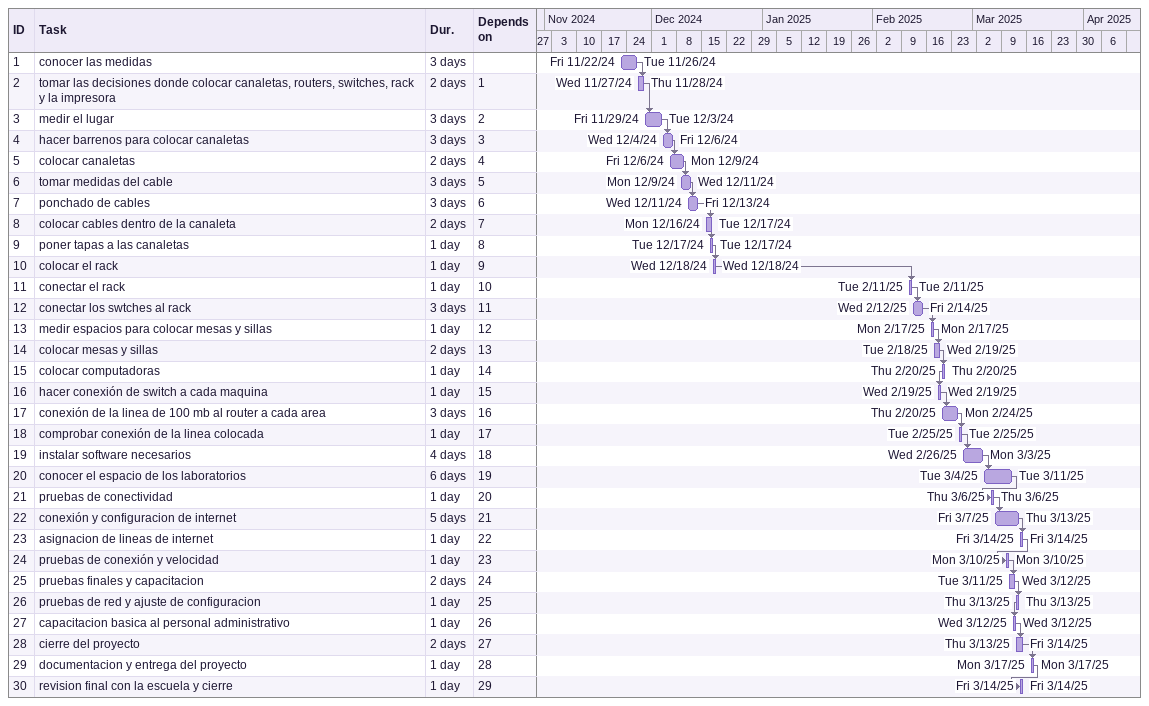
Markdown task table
| ID | Task | Duration | Start | Finish | Predecessors |
|---|---|---|---|---|---|
| 1 | conocer las medidas | 3d | 2024-11-22 | 2024-11-26 |  |
| 2 | tomar las decisiones donde colocar canaletas, routers, switches, rack y la impresora | 2d | 2024-11-27 | 2024-11-28 | 1 |
| 3 | medir el lugar | 3d | 2024-11-29 | 2024-12-03 | 2 |
| 4 | hacer barrenos para colocar canaletas | 3d | 2024-12-04 | 2024-12-06 | 3 |
| 5 | colocar canaletas | 2d | 2024-12-06 | 2024-12-09 | 4 |
| 6 | tomar medidas del cable | 3d | 2024-12-09 | 2024-12-11 | 5 |
| 7 | ponchado de cables | 3d | 2024-12-11 | 2024-12-13 | 6 |
| 8 | colocar cables dentro de la canaleta | 2d | 2024-12-16 | 2024-12-17 | 7 |
| 9 | poner tapas a las canaletas | 1d | 2024-12-17 | 2024-12-17 | 8 |
| 10 | colocar el rack | 1d | 2024-12-18 | 2024-12-18 | 9 |
| 11 | conectar el rack | 1d | 2025-02-11 | 2025-02-11 | 10 |
| 12 | conectar los swtches al rack | 3d | 2025-02-12 | 2025-02-14 | 11 |
| 13 | medir espacios para colocar mesas y sillas | 1d | 2025-02-17 | 2025-02-17 | 12 |
| 14 | colocar mesas y sillas | 2d | 2025-02-18 | 2025-02-19 | 13 |
| 15 | colocar computadoras | 1d | 2025-02-20 | 2025-02-20 | 14 |
| 16 | hacer conexión de switch a cada maquina | 1d | 2025-02-19 | 2025-02-19 | 15 |
| 17 | conexión de la linea de 100 mb al router a cada area | 3d | 2025-02-20 | 2025-02-24 | 16 |
| 18 | comprobar conexión de la linea colocada | 1d | 2025-02-25 | 2025-02-25 | 17 |
| 19 | instalar software necesarios | 4d | 2025-02-26 | 2025-03-03 | 18 |
| 20 | conocer el espacio de los laboratorios | 6d | 2025-03-04 | 2025-03-11 | 19 |
| 21 | pruebas de conectividad | 1d | 2025-03-06 | 2025-03-06 | 20 |
| 22 | conexión y configuracion de internet | 5d | 2025-03-07 | 2025-03-13 | 21 |
| 23 | asignacion de lineas de internet | 1d | 2025-03-14 | 2025-03-14 | 22 |
| 24 | pruebas de conexión y velocidad | 1d | 2025-03-10 | 2025-03-10 | 23 |
| 25 | pruebas finales y capacitacion | 2d | 2025-03-11 | 2025-03-12 | 24 |
| 26 | pruebas de red y ajuste de configuracion | 1d | 2025-03-13 | 2025-03-13 | 25 |
| 27 | capacitacion basica al personal administrativo | 1d | 2025-03-12 | 2025-03-12 | 26 |
| 28 | cierre del proyecto | 2d | 2025-03-13 | 2025-03-14 | 27 |
| 29 | documentacion y entrega del proyecto | 1d | 2025-03-17 | 2025-03-17 | 28 |
| 30 | revision final con la escuela y cierre | 1d | 2025-03-14 | 2025-03-14 | 29 |
